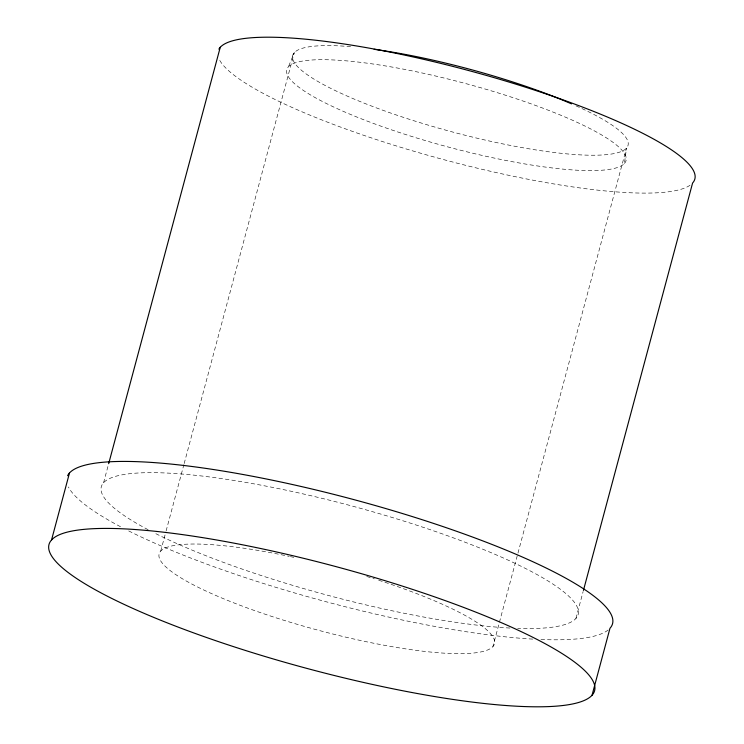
<?xml version="1.0" encoding="UTF-8"?>
<svg xmlns="http://www.w3.org/2000/svg" width="744" height="744" viewBox="0 0 744 744"><rect width="100%" height="100%" fill="white"/><g stroke="black" fill="none" stroke-linecap="round" stroke-linejoin="round"><path stroke-width="0.56" stroke-dasharray="3.72 2.79" d="M624.449 163.438A175.603 32.903 15 0 0 393.827 67.379A175.603 32.903 15 0 0 350.991 114.632A175.603 32.903 15 0 0 624.449 163.438L626.476 148.149L492.919 646.582M103.574 482.744L108.68 463.661M160.713 551.109L165.828 532.025M166.126 530.909L183.87 464.675M184.177 463.549L294.271 52.675L288.393 66.867M575.903 618.478L583.129 591.545M690.014 185.247A246.822 46.249 15 0 1 445.461 160.1A246.822 46.249 15 0 1 219.303 59.52M148.158 529.737A246.822 46.249 15 0 1 184.782 474.272A246.822 46.249 15 0 1 510.496 561.227A246.822 46.249 15 0 1 517.638 628.373M509.938 628.038A246.822 46.249 15 0 1 154.51 533.011M576.014 105.853A173.594 32.531 15 0 1 577.53 154.715A173.594 32.531 15 0 1 335.674 90.777A173.594 32.531 15 0 1 352.851 46.853M378.696 580.236A173.594 32.531 15 0 1 459.671 653.669A173.594 32.531 15 0 1 185.405 580.515A173.594 32.531 15 0 1 289.23 556.373M290.365 556.614A173.594 32.531 15 0 1 293.778 557.349M366.718 576.47A173.594 32.531 15 0 1 374.372 578.851M608.118 630.01A282.432 52.926 15 0 1 540.507 639.487M532.76 639.105A282.432 52.926 15 0 1 126.852 529.998M120.519 526.724A282.432 52.926 15 0 1 68.411 486.948"/><path stroke-width="1.12" d="M51.55 539.939L69.499 472.952M108.68 463.661L220.252 47.281M583.426 590.42L692.59 183.024A246.822 46.249 15 0 0 485.59 75.209A246.822 46.249 15 0 0 218.876 49.169M592.029 695.268A282.432 52.926 15 0 0 221.117 540.776A282.432 52.926 15 0 0 152.213 616.776A282.432 52.926 15 0 0 592.029 695.268L609.978 628.271A282.432 52.926 15 0 0 371.377 504.423A282.432 52.926 15 0 0 67.602 475.723M374.148 49.318A173.594 32.531 15 0 1 571.531 103.872"/></g></svg>
